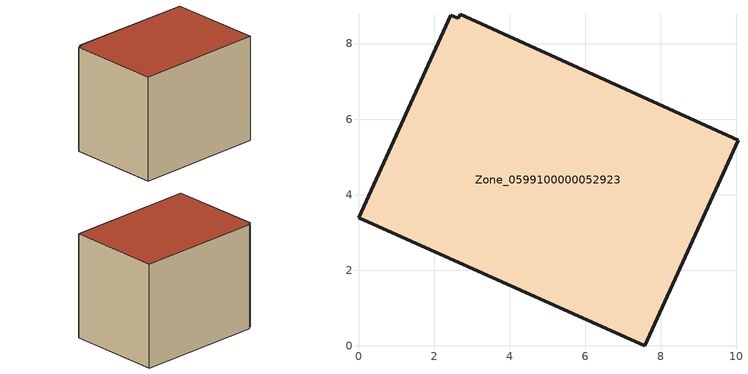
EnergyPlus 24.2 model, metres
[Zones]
Zone_0599100000052923
 floor ground (C_G): 2.44,8.76 2.64,8.67 2.7,8.78 10.04,5.44 7.57,0 0,3.39 z0
 wall outside (C_F): 7.57,0 10.04,5.44 2.7,8.78 2.64,8.67 2.44,8.76 0,3.39 7.57,0 z0:6.67
 roof outside (C_R): 2.64,8.67 2.44,8.76 0,3.39 7.57,0 10.04,5.44 2.7,8.78 z6.67
[BUILDING]
Pand.0599100000052923: North Axis=0; Terrain=City; Loads Convergence Tolerance Value=0.04; Temperature Convergence Tolerance Value=0.4; Solar Distribution=FullExterior; Maximum Number of Warmup Days=25; Minimum Number of Warmup Days=1
[Site:Location]
Rotterdam.The.Hague.AP_ZH_NLD Design_Conditions: Latitude=51.96; Longitude=4.45; Time Zone=1; Elevation=-4.5
[SITE:GROUNDTEMPERATURE:BUILDINGSURFACE]
18, 18, 18, 18, 18, 18, 18, 18, 18, 18, 18, 18
[MATERIAL] Thermal Absorptance=0.9; Solar Absorptance=0.7; Visible Absorptance=0.7
Name | Roughness | Thickness | Conductivity | Density | Specific Heat
G.TI.1946-1964 | MediumSmooth | 0.15 | 1 | 540 | 1210
F.TI.1946-1964 | Rough | 0.3 | 0.857143 | 1920 | 840
R.TI.1946-1964 | MediumRough | 0.2 | 0.277778 | 1500 | 1000
[CONSTRUCTION]
C_G: G.TI.1946-1964
C_F: F.TI.1946-1964
C_R: R.TI.1946-1964
[ZONE]
Zone_0599100000052923: Type=1; Multiplier=1; Ceiling Height=Autocalculate; Volume=Autocalculate; Floor Area=autocalculate; Part of Total Floor Area=Yes
[ZONEINFILTRATION:DESIGNFLOWRATE]
Infil_Zone_0599100000052923: Zone or ZoneList or Space or SpaceList=Zone_0599100000052923; Schedule=AlwaysOn; Design Flow Rate Calculation Method=Flow/Area; Flow Rate per Floor Area=0.003; Constant Term Coefficient=1; Temperature Term Coefficient=0; Velocity Term Coefficient=0; Velocity Squared Term Coefficient=0
[HVACTEMPLATE:ZONE:IDEALLOADSAIRSYSTEM]
Zone_0599100000052923: Maximum Heating Supply Air Temperature=50; Minimum Cooling Supply Air Temperature=13; Maximum Heating Supply Air Humidity Ratio=0.0156; Minimum Cooling Supply Air Humidity Ratio=0.0077; Heating Limit=NoLimit; Cooling Limit=NoLimit; Dehumidification Control Type=ConstantSensibleHeatRatio; Cooling Sensible Heat Ratio=0.7; Dehumidification Setpoint=60; Humidification Control Type=None; Humidification Setpoint=30; Outdoor Air Method=None; Outdoor Air Flow Rate per Person=0.00944; Outdoor Air Flow Rate per Zone Floor Area=0; Outdoor Air Flow Rate per Zone=0; Demand Controlled Ventilation Type=None; Outdoor Air Economizer Type=NoEconomizer; Heat Recovery Type=None; Sensible Heat Recovery Effectiveness=0.7; Latent Heat Recovery Effectiveness=0.65
[ZONECONTROL:THERMOSTAT]
ThermostatControl_Zone_0599100000052923: Zone or ZoneList=Zone_0599100000052923; Control Type Schedule=DualSetpointControlType; Control 1=Thermostat_Zone_0599100000052923; Temperature Difference Between Cutout And Setpoint=0
[THERMOSTATSETPOINT:DUALSETPOINT]
Thermostat_Zone_0599100000052923: Heating Setpoint Temperature Schedule=HeatingSetpoint_Zone_0599100000052923; Cooling Setpoint Temperature Schedule=CoolingSetpoint_Zone_0599100000052923
[SCHEDULE:COMPACT]
HeatingSetpoint_Zone_0599100000052923: Through: 12/31, For: AllDays, Until: 24:00, 21
CoolingSetpoint_Zone_0599100000052923: Through: 12/31, For: AllDays, Until: 24:00, 24
DualSetpointControlType: Through: 12/31, For: AllDays, Until: 24:00, 4
AlwaysOn: Through: 12/31, For: AllDays, Until: 24:00, 1
